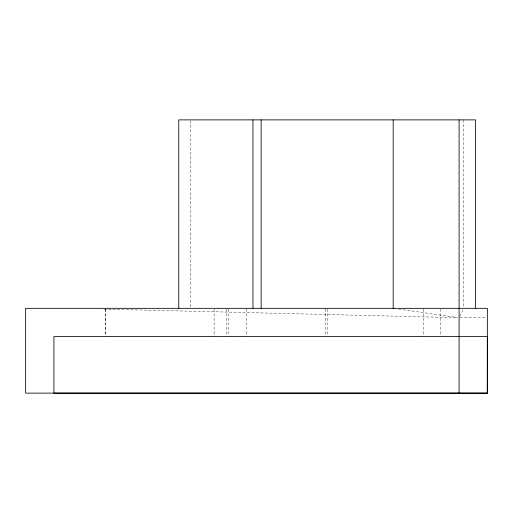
<?xml version="1.0" encoding="UTF-8"?>
<svg xmlns="http://www.w3.org/2000/svg" width="513" height="513" viewBox="0 0 513 513"><rect width="100%" height="100%" fill="white"/><g stroke="black" fill="none" stroke-linecap="round" stroke-linejoin="round"><path stroke-width="0.38" stroke-dasharray="2.56 1.92" d="M459.757 316.399L463.457 308.999M459.866 317.746L486.568 317.746M103.953 309.082L457.481 317.707M398.672 309.108L457.513 317.521M463.797 119.875L463.797 307.524M440.218 309.108L440.218 336.592M423.603 309.108L423.603 336.592M327.166 309.108L327.166 335.021M325.21 309.108L325.21 335.021M246.4 309.108L246.4 336.592M228.234 309.108L228.234 336.592M226.733 309.108L226.733 336.592M214.113 309.108L214.113 336.592M190.541 120.67L190.541 307.524M105.742 309.108L105.742 336.592M105.293 309.108L105.293 335.021"/><path stroke-width="0.77" d="M487.286 393.125L487.35 336.592L53.916 336.592L53.916 393.125L487.35 393.125L487.35 308.326L25.65 308.326L25.65 393.125L487.35 393.125M394.747 308.55L393.176 308.326L393.176 119.875M475.57 308.326L475.57 119.875L178.768 119.875L178.768 308.326M459.084 119.875L459.09 393.125M261.155 119.875L261.155 308.326M252.967 119.875L252.967 308.326"/></g></svg>
